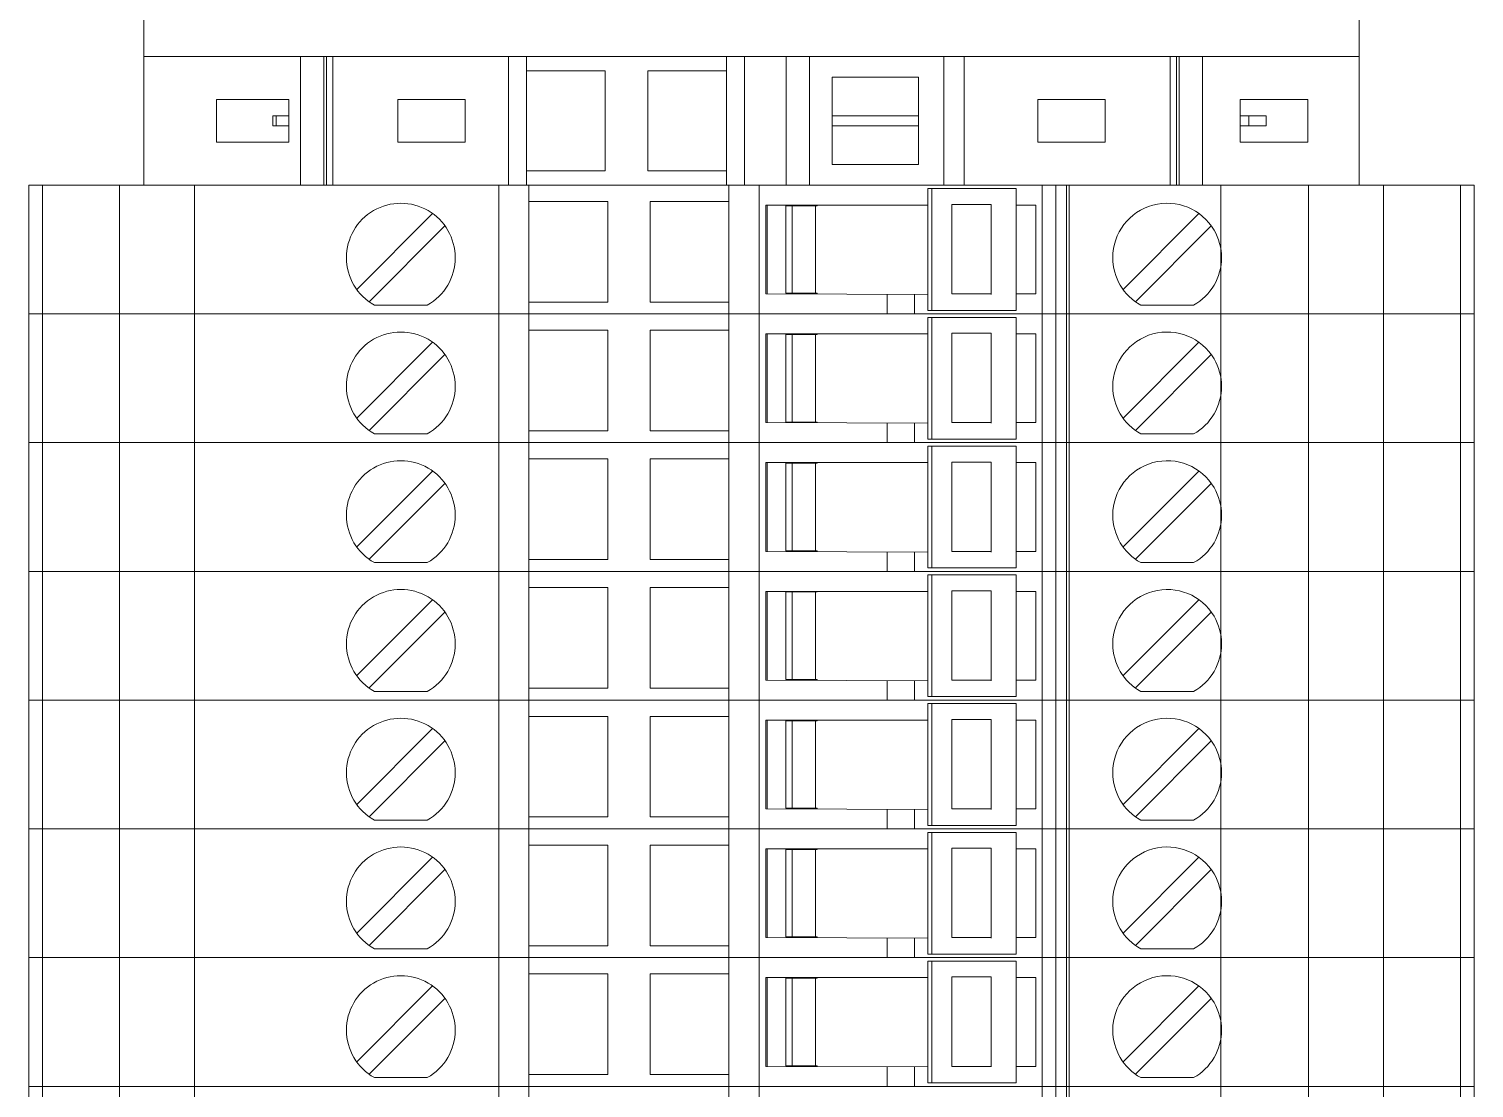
# Model space of a CAD drawing. Header units: millimetres. Extents: x 1880 to 4113, y 771 to 2990.
# Drawn here: x 2688.1 to 2745.9, y 2190.7 to 2233.1 of the extents above; entities that cross this region are included whole.
import ezdxf

# ---------------------------------------------------------------- set-up
doc = ezdxf.new("R2010")
doc.units = ezdxf.units.MM
doc.layers.add('000-PI-Oprema', color=30, linetype='Continuous', lineweight=5)

msp = doc.modelspace()

# ---------------------------------------------------------------- linework, layer by layer
at = {"color": 0, "linetype": 'ByBlock', "lineweight": 0, "ltscale": 0.25}
msp.add_lwpolyline([(2692.722, 2234.164), (2692.722, 2226.814), (2741.322, 2226.814), (2741.322, 2234.164), (2692.722, 2234.164)], dxfattribs=at)
at = {"layer": '000-PI-Oprema', "color": 0, "linetype": 'ByBlock', "lineweight": 0}
for p, q in [((2692.722, 2234.164), (2692.722, 2226.814)), ((2741.322, 2226.814), (2741.322, 2234.164)), ((2698.987, 2231.964), (2692.722, 2231.964)), ((2698.987, 2226.814), (2698.987, 2231.964)), ((2699.924, 2231.964), (2698.987, 2231.964)), ((2699.924, 2226.814), (2699.924, 2231.964)), ((2700.024, 2231.964), (2699.924, 2231.964)), ((2700.024, 2231.964), (2700.024, 2226.814)), ((2700.282, 2231.964), (2700.024, 2231.964)), ((2700.282, 2231.964), (2700.282, 2226.814)), ((2707.303, 2231.964), (2700.282, 2231.964)), ((2707.303, 2231.964), (2708.022, 2231.964)), ((2707.303, 2226.814), (2707.303, 2231.964)), ((2708.022, 2231.389), (2708.022, 2231.964)), ((2708.022, 2231.964), (2716.022, 2231.964)), ((2716.022, 2231.964), (2716.022, 2231.389)), ((2716.022, 2231.964), (2716.74, 2231.964)), ((2716.74, 2231.964), (2718.412, 2231.964)), ((2716.74, 2226.814), (2716.74, 2231.964)), ((2719.337, 2231.964), (2718.412, 2231.964)), ((2718.412, 2231.964), (2718.412, 2226.814)), ((2724.711, 2231.964), (2719.337, 2231.964)), ((2719.337, 2231.964), (2719.337, 2226.814)), ((2724.711, 2231.964), (2724.711, 2226.814)), ((2725.532, 2231.964), (2724.711, 2231.964)), ((2725.532, 2226.814), (2725.532, 2231.964)), ((2725.532, 2231.964), (2733.762, 2231.964)), ((2733.762, 2231.964), (2733.762, 2226.814)), ((2733.762, 2231.964), (2734.02, 2231.964)), ((2734.02, 2226.814), (2734.02, 2231.964)), ((2734.02, 2231.964), (2734.12, 2231.964)), ((2735.057, 2231.964), (2734.12, 2231.964)), ((2734.12, 2226.814), (2734.12, 2231.964)), ((2735.057, 2231.964), (2741.322, 2231.964)), ((2735.057, 2226.814), (2735.057, 2231.964)), ((2708.022, 2227.389), (2708.022, 2231.389)), ((2708.022, 2231.389), (2711.172, 2231.389)), ((2711.172, 2231.389), (2711.172, 2227.389)), ((2712.872, 2231.389), (2716.022, 2231.389)), ((2712.872, 2227.389), (2712.872, 2231.389)), ((2716.022, 2231.389), (2716.022, 2227.389)), ((2720.247, 2231.139), (2723.697, 2231.139)), ((2720.247, 2229.589), (2720.247, 2231.139)), ((2723.697, 2231.139), (2723.697, 2229.589)), ((2695.622, 2228.539), (2695.622, 2230.239)), ((2695.622, 2230.239), (2698.522, 2230.239)), ((2698.522, 2230.239), (2698.522, 2229.589)), ((2702.872, 2230.239), (2705.572, 2230.239)), ((2702.872, 2228.539), (2702.872, 2230.239)), ((2705.572, 2230.239), (2705.572, 2228.539)), ((2728.472, 2230.239), (2731.172, 2230.239)), ((2728.472, 2228.539), (2728.472, 2230.239)), ((2731.172, 2230.239), (2731.172, 2228.539)), ((2736.572, 2229.589), (2736.572, 2230.239)), ((2736.572, 2230.239), (2739.272, 2230.239)), ((2739.272, 2230.239), (2739.272, 2228.539)), ((2698.007, 2229.589), (2697.877, 2229.589)), ((2697.877, 2229.189), (2697.877, 2229.589)), ((2698.007, 2229.589), (2698.007, 2229.189)), ((2698.007, 2229.589), (2698.522, 2229.589)), ((2698.522, 2229.589), (2698.522, 2229.189)), ((2720.247, 2229.589), (2723.697, 2229.589)), ((2720.247, 2229.189), (2720.247, 2229.589)), ((2723.697, 2229.589), (2723.697, 2229.189)), ((2736.572, 2229.189), (2736.572, 2229.589)), ((2736.572, 2229.589), (2736.907, 2229.589)), ((2736.907, 2229.589), (2736.907, 2229.189)), ((2737.607, 2229.589), (2736.907, 2229.589)), ((2737.607, 2229.589), (2737.607, 2229.189)), ((2698.007, 2229.189), (2697.877, 2229.189)), ((2698.007, 2229.189), (2698.522, 2229.189)), ((2698.522, 2229.189), (2698.522, 2228.539)), ((2720.247, 2229.189), (2723.697, 2229.189)), ((2720.247, 2227.639), (2720.247, 2229.189)), ((2723.697, 2229.189), (2723.697, 2227.639)), ((2736.572, 2229.189), (2736.907, 2229.189)), ((2736.572, 2228.539), (2736.572, 2229.189)), ((2737.607, 2229.189), (2736.907, 2229.189)), ((2698.522, 2228.539), (2695.622, 2228.539)), ((2705.572, 2228.539), (2702.872, 2228.539)), ((2731.172, 2228.539), (2728.472, 2228.539)), ((2739.272, 2228.539), (2736.572, 2228.539)), ((2723.697, 2227.639), (2720.247, 2227.639)), ((2711.172, 2227.389), (2708.022, 2227.389)), ((2708.022, 2226.814), (2708.022, 2227.389)), ((2716.022, 2227.389), (2712.872, 2227.389)), ((2716.022, 2227.389), (2716.022, 2226.814)), ((2688.122, 2226.814), (2688.805, 2226.814)), ((2688.122, 2226.814), (2706.922, 2226.814)), ((2688.122, 2226.814), (2688.122, 2221.664)), ((2688.669, 2221.664), (2688.669, 2226.814)), ((2691.746, 2226.814), (2691.746, 2221.664)), ((2694.746, 2226.814), (2694.746, 2221.664)), ((2699.924, 2226.814), (2698.987, 2226.814)), ((2700.024, 2226.814), (2699.924, 2226.814)), ((2700.282, 2226.814), (2700.024, 2226.814)), ((2706.922, 2226.814), (2708.122, 2226.814)), ((2706.922, 2226.814), (2706.922, 2221.664)), ((2707.303, 2226.814), (2708.022, 2226.814)), ((2708.122, 2226.814), (2708.122, 2226.814)), ((2716.122, 2226.814), (2708.122, 2226.814)), ((2708.122, 2226.814), (2708.122, 2221.664)), ((2716.122, 2226.814), (2716.122, 2226.814)), ((2716.122, 2226.814), (2717.322, 2226.814)), ((2716.122, 2221.664), (2716.122, 2226.814)), ((2717.322, 2226.814), (2735.522, 2226.814)), ((2717.322, 2221.664), (2717.322, 2226.814)), ((2721.922, 2226.814), (2721.922, 2226.814)), ((2724.08, 2226.674), (2724.238, 2226.674)), ((2724.08, 2226.674), (2724.08, 2225.989)), ((2724.238, 2221.804), (2724.238, 2226.674)), ((2724.238, 2226.674), (2727.609, 2226.674)), ((2726.972, 2226.814), (2726.972, 2226.814)), ((2727.609, 2226.674), (2727.609, 2226.674)), ((2727.609, 2226.674), (2727.609, 2221.804)), ((2728.652, 2226.814), (2728.652, 2221.664)), ((2729.195, 2221.664), (2729.195, 2226.814)), ((2729.622, 2226.814), (2729.622, 2226.814)), ((2729.622, 2221.664), (2729.622, 2226.814)), ((2729.722, 2226.814), (2729.722, 2221.664)), ((2745.922, 2226.814), (2735.522, 2226.814)), ((2735.798, 2226.814), (2735.798, 2221.664)), ((2739.298, 2226.814), (2739.298, 2221.664)), ((2742.298, 2226.814), (2742.298, 2221.664)), ((2745.374, 2221.664), (2745.374, 2226.814)), ((2745.922, 2226.814), (2745.922, 2221.664)), ((2708.122, 2226.164), (2708.122, 2226.164)), ((2708.122, 2226.164), (2711.272, 2226.164)), ((2711.272, 2226.164), (2711.272, 2226.164)), ((2711.272, 2226.164), (2711.272, 2222.139)), ((2712.972, 2226.164), (2716.122, 2226.164)), ((2712.972, 2226.164), (2712.972, 2226.164)), ((2712.972, 2222.139), (2712.972, 2226.164)), ((2716.122, 2226.164), (2716.122, 2226.164)), ((2717.597, 2226.014), (2717.597, 2222.464)), ((2717.597, 2226.014), (2724.08, 2226.014)), ((2717.597, 2226.014), (2717.597, 2226.014)), ((2717.647, 2222.464), (2717.647, 2226.014)), ((2718.397, 2225.989), (2718.397, 2225.989)), ((2718.397, 2225.989), (2718.647, 2225.989)), ((2718.397, 2225.989), (2718.397, 2222.489)), ((2718.647, 2226.014), (2718.647, 2222.464)), ((2718.647, 2225.989), (2719.647, 2225.989)), ((2719.584, 2225.989), (2719.584, 2222.489)), ((2719.647, 2225.989), (2719.647, 2226.014)), ((2724.08, 2222.489), (2724.08, 2225.989)), ((2725.193, 2226.039), (2725.036, 2226.039)), ((2725.036, 2225.989), (2725.036, 2226.039)), ((2725.036, 2222.464), (2725.036, 2225.989)), ((2726.602, 2226.039), (2725.193, 2226.039)), ((2726.602, 2226.039), (2726.602, 2222.439)), ((2727.609, 2226.014), (2728.397, 2226.014)), ((2728.397, 2226.014), (2728.397, 2222.464)), ((2728.397, 2226.014), (2728.397, 2226.014)), ((2704.267, 2225.679), (2701.232, 2222.644)), ((2734.917, 2225.679), (2731.882, 2222.644)), ((2734.917, 2225.679), (2734.917, 2225.679)), ((2701.726, 2222.149), (2704.762, 2225.184)), ((2706.922, 2225.214), (2706.922, 2225.214)), ((2706.922, 2222.614), (2706.922, 2225.214)), ((2729.722, 2225.214), (2729.722, 2222.614)), ((2729.722, 2225.214), (2729.722, 2225.214)), ((2732.376, 2222.149), (2735.412, 2225.184)), ((2735.412, 2225.184), (2735.412, 2225.184)), ((2706.922, 2222.614), (2706.922, 2222.614)), ((2717.597, 2222.464), (2717.597, 2222.464)), ((2717.597, 2222.464), (2724.08, 2222.439)), ((2718.397, 2222.489), (2718.647, 2222.489)), ((2718.397, 2222.489), (2718.397, 2222.489)), ((2718.647, 2222.489), (2719.647, 2222.489)), ((2719.647, 2222.464), (2719.647, 2222.489)), ((2722.447, 2221.664), (2722.45, 2222.445)), ((2723.547, 2222.441), (2723.547, 2221.664)), ((2724.08, 2221.804), (2724.08, 2222.489)), ((2725.036, 2222.464), (2726.602, 2222.464)), ((2727.609, 2222.464), (2728.397, 2222.464)), ((2728.397, 2222.464), (2728.397, 2222.464)), ((2729.722, 2222.614), (2729.722, 2222.614)), ((2731.882, 2222.644), (2731.882, 2222.644)), ((2701.938, 2222.014), (2701.938, 2222.014)), ((2704.056, 2222.014), (2701.938, 2222.014)), ((2704.056, 2222.014), (2704.056, 2222.014)), ((2708.122, 2222.139), (2708.122, 2222.139)), ((2711.272, 2222.139), (2708.122, 2222.139)), ((2711.272, 2222.139), (2711.272, 2222.139)), ((2712.972, 2222.139), (2712.972, 2222.139)), ((2716.122, 2222.139), (2712.972, 2222.139)), ((2716.122, 2222.139), (2716.122, 2222.139)), ((2732.376, 2222.149), (2732.376, 2222.149)), ((2732.588, 2222.014), (2732.588, 2222.014)), ((2732.588, 2222.014), (2734.706, 2222.014)), ((2734.706, 2222.014), (2734.706, 2222.014)), ((2688.122, 2221.664), (2706.922, 2221.664)), ((2688.122, 2221.664), (2688.805, 2221.664)), ((2688.122, 2221.664), (2706.922, 2221.664)), ((2688.122, 2221.664), (2688.122, 2216.514)), ((2688.669, 2216.514), (2688.669, 2221.664)), ((2691.746, 2221.664), (2691.746, 2216.514)), ((2694.746, 2221.664), (2694.746, 2216.514)), ((2706.922, 2221.664), (2708.122, 2221.664)), ((2706.922, 2221.664), (2708.122, 2221.664)), ((2706.922, 2221.664), (2706.922, 2216.514)), ((2716.122, 2221.664), (2708.122, 2221.664)), ((2708.122, 2221.664), (2708.122, 2221.664)), ((2708.122, 2221.664), (2708.122, 2221.664)), ((2716.122, 2221.664), (2708.122, 2221.664)), ((2708.122, 2221.664), (2708.122, 2216.514)), ((2716.122, 2221.664), (2717.322, 2221.664)), ((2716.122, 2221.664), (2716.122, 2221.664)), ((2716.122, 2221.664), (2716.122, 2221.664)), ((2716.122, 2221.664), (2717.322, 2221.664)), ((2716.122, 2216.514), (2716.122, 2221.664)), ((2717.322, 2221.664), (2722.447, 2221.664)), ((2717.322, 2221.664), (2735.522, 2221.664)), ((2717.322, 2216.514), (2717.322, 2221.664)), ((2721.922, 2221.664), (2721.922, 2221.664)), ((2721.922, 2221.664), (2721.922, 2221.664)), ((2723.543, 2221.664), (2722.447, 2221.664)), ((2722.447, 2221.664), (2722.447, 2221.664)), ((2723.547, 2221.664), (2723.543, 2221.664)), ((2723.547, 2221.664), (2745.922, 2221.664)), ((2723.547, 2221.664), (2723.547, 2221.664)), ((2724.08, 2221.804), (2724.238, 2221.804)), ((2724.08, 2221.524), (2724.238, 2221.524)), ((2724.08, 2221.524), (2724.08, 2220.839)), ((2724.238, 2221.804), (2727.609, 2221.804)), ((2724.238, 2216.654), (2724.238, 2221.524)), ((2724.238, 2221.524), (2727.609, 2221.524)), ((2726.972, 2221.664), (2726.972, 2221.664)), ((2726.972, 2221.664), (2726.972, 2221.664)), ((2727.609, 2221.804), (2727.609, 2221.804)), ((2727.609, 2221.524), (2727.609, 2221.524)), ((2727.609, 2221.524), (2727.609, 2216.654)), ((2728.652, 2221.664), (2728.652, 2216.514)), ((2729.195, 2216.514), (2729.195, 2221.664)), ((2729.622, 2221.664), (2729.622, 2221.664)), ((2729.622, 2221.664), (2729.622, 2221.664)), ((2729.622, 2216.514), (2729.622, 2221.664)), ((2729.722, 2221.664), (2729.722, 2216.514)), ((2745.922, 2221.664), (2735.522, 2221.664)), ((2735.798, 2221.664), (2735.798, 2216.514)), ((2739.298, 2221.664), (2739.298, 2216.514)), ((2742.298, 2221.664), (2742.298, 2216.514)), ((2745.374, 2216.514), (2745.374, 2221.664)), ((2745.922, 2221.664), (2745.922, 2216.514)), ((2708.122, 2221.014), (2708.122, 2221.014)), ((2708.122, 2221.014), (2711.272, 2221.014)), ((2711.272, 2221.014), (2711.272, 2221.014)), ((2711.272, 2221.014), (2711.272, 2216.989)), ((2712.972, 2221.014), (2716.122, 2221.014)), ((2712.972, 2221.014), (2712.972, 2221.014)), ((2712.972, 2216.989), (2712.972, 2221.014)), ((2716.122, 2221.014), (2716.122, 2221.014)), ((2717.597, 2220.864), (2717.597, 2217.314)), ((2717.597, 2220.864), (2724.08, 2220.864)), ((2717.597, 2220.864), (2717.597, 2220.864)), ((2717.647, 2217.314), (2717.647, 2220.864)), ((2718.397, 2220.839), (2718.397, 2220.839)), ((2718.397, 2220.839), (2718.647, 2220.839)), ((2718.397, 2220.839), (2718.397, 2217.339)), ((2718.647, 2220.864), (2718.647, 2217.314)), ((2718.647, 2220.839), (2719.647, 2220.839)), ((2719.584, 2220.839), (2719.584, 2217.339)), ((2719.647, 2220.839), (2719.647, 2220.864)), ((2724.08, 2217.339), (2724.08, 2220.839)), ((2725.193, 2220.889), (2725.036, 2220.889)), ((2725.036, 2220.839), (2725.036, 2220.889)), ((2725.036, 2217.314), (2725.036, 2220.839)), ((2726.602, 2220.889), (2725.193, 2220.889)), ((2726.602, 2220.889), (2726.602, 2217.289)), ((2727.609, 2220.864), (2728.397, 2220.864)), ((2728.397, 2220.864), (2728.397, 2217.314)), ((2728.397, 2220.864), (2728.397, 2220.864)), ((2704.267, 2220.529), (2701.232, 2217.494)), ((2734.917, 2220.529), (2731.882, 2217.494)), ((2734.917, 2220.529), (2734.917, 2220.529)), ((2701.726, 2216.999), (2704.762, 2220.034)), ((2706.922, 2220.064), (2706.922, 2220.064)), ((2706.922, 2217.464), (2706.922, 2220.064)), ((2729.722, 2220.064), (2729.722, 2217.464)), ((2729.722, 2220.064), (2729.722, 2220.064)), ((2732.376, 2216.999), (2735.412, 2220.034)), ((2735.412, 2220.034), (2735.412, 2220.034)), ((2706.922, 2217.464), (2706.922, 2217.464)), ((2717.597, 2217.314), (2717.597, 2217.314)), ((2717.597, 2217.314), (2724.08, 2217.289)), ((2718.397, 2217.339), (2718.647, 2217.339)), ((2718.397, 2217.339), (2718.397, 2217.339)), ((2718.647, 2217.339), (2719.647, 2217.339)), ((2719.647, 2217.314), (2719.647, 2217.339)), ((2722.447, 2216.514), (2722.45, 2217.295)), ((2723.547, 2217.291), (2723.547, 2216.514)), ((2724.08, 2216.654), (2724.08, 2217.339)), ((2725.036, 2217.314), (2726.602, 2217.314)), ((2727.609, 2217.314), (2728.397, 2217.314)), ((2728.397, 2217.314), (2728.397, 2217.314)), ((2729.722, 2217.464), (2729.722, 2217.464)), ((2731.882, 2217.494), (2731.882, 2217.494)), ((2701.938, 2216.864), (2701.938, 2216.864)), ((2704.056, 2216.864), (2701.938, 2216.864)), ((2704.056, 2216.864), (2704.056, 2216.864)), ((2708.122, 2216.989), (2708.122, 2216.989)), ((2711.272, 2216.989), (2708.122, 2216.989)), ((2711.272, 2216.989), (2711.272, 2216.989)), ((2712.972, 2216.989), (2712.972, 2216.989)), ((2716.122, 2216.989), (2712.972, 2216.989)), ((2716.122, 2216.989), (2716.122, 2216.989)), ((2724.08, 2216.654), (2724.238, 2216.654)), ((2724.238, 2216.654), (2727.609, 2216.654)), ((2727.609, 2216.654), (2727.609, 2216.654)), ((2732.376, 2216.999), (2732.376, 2216.999)), ((2732.588, 2216.864), (2732.588, 2216.864)), ((2732.588, 2216.864), (2734.706, 2216.864)), ((2734.706, 2216.864), (2734.706, 2216.864)), ((2688.122, 2216.514), (2706.922, 2216.514)), ((2688.122, 2216.514), (2688.805, 2216.514)), ((2688.122, 2216.514), (2706.922, 2216.514)), ((2688.122, 2216.514), (2688.122, 2211.364)), ((2688.669, 2211.364), (2688.669, 2216.514)), ((2691.746, 2216.514), (2691.746, 2211.364)), ((2694.746, 2216.514), (2694.746, 2211.364)), ((2706.922, 2216.514), (2708.122, 2216.514)), ((2706.922, 2216.514), (2708.122, 2216.514)), ((2706.922, 2216.514), (2706.922, 2211.364)), ((2716.122, 2216.514), (2708.122, 2216.514)), ((2708.122, 2216.514), (2708.122, 2216.514)), ((2708.122, 2216.514), (2708.122, 2216.514)), ((2716.122, 2216.514), (2708.122, 2216.514)), ((2708.122, 2216.514), (2708.122, 2211.364)), ((2716.122, 2216.514), (2717.322, 2216.514)), ((2716.122, 2216.514), (2716.122, 2216.514)), ((2716.122, 2216.514), (2716.122, 2216.514)), ((2716.122, 2216.514), (2717.322, 2216.514)), ((2716.122, 2211.364), (2716.122, 2216.514)), ((2717.322, 2216.514), (2722.447, 2216.514)), ((2717.322, 2216.514), (2735.522, 2216.514)), ((2717.322, 2211.364), (2717.322, 2216.514)), ((2721.922, 2216.514), (2721.922, 2216.514)), ((2721.922, 2216.514), (2721.922, 2216.514)), ((2723.543, 2216.514), (2722.447, 2216.514)), ((2722.447, 2216.514), (2722.447, 2216.514)), ((2723.547, 2216.514), (2723.543, 2216.514)), ((2723.547, 2216.514), (2745.922, 2216.514)), ((2723.547, 2216.514), (2723.547, 2216.514)), ((2724.08, 2216.374), (2724.238, 2216.374)), ((2724.08, 2216.374), (2724.08, 2215.689)), ((2724.238, 2211.504), (2724.238, 2216.374)), ((2724.238, 2216.374), (2727.609, 2216.374)), ((2726.972, 2216.514), (2726.972, 2216.514)), ((2726.972, 2216.514), (2726.972, 2216.514)), ((2727.609, 2216.374), (2727.609, 2216.374)), ((2727.609, 2216.374), (2727.609, 2211.504)), ((2728.652, 2216.514), (2728.652, 2211.364)), ((2729.195, 2211.364), (2729.195, 2216.514)), ((2729.622, 2216.514), (2729.622, 2216.514)), ((2729.622, 2216.514), (2729.622, 2216.514)), ((2729.622, 2211.364), (2729.622, 2216.514)), ((2729.722, 2216.514), (2729.722, 2211.364)), ((2745.922, 2216.514), (2735.522, 2216.514)), ((2735.798, 2216.514), (2735.798, 2211.364)), ((2739.298, 2216.514), (2739.298, 2211.364)), ((2742.298, 2216.514), (2742.298, 2211.364)), ((2745.374, 2211.364), (2745.374, 2216.514)), ((2745.922, 2216.514), (2745.922, 2211.364)), ((2708.122, 2215.864), (2708.122, 2215.864)), ((2708.122, 2215.864), (2711.272, 2215.864)), ((2711.272, 2215.864), (2711.272, 2215.864)), ((2711.272, 2215.864), (2711.272, 2211.839)), ((2712.972, 2215.864), (2716.122, 2215.864)), ((2712.972, 2215.864), (2712.972, 2215.864)), ((2712.972, 2211.839), (2712.972, 2215.864)), ((2716.122, 2215.864), (2716.122, 2215.864)), ((2717.597, 2215.714), (2717.597, 2212.164)), ((2717.597, 2215.714), (2724.08, 2215.714)), ((2717.597, 2215.714), (2717.597, 2215.714)), ((2717.647, 2212.164), (2717.647, 2215.714)), ((2718.397, 2215.689), (2718.397, 2215.689)), ((2718.397, 2215.689), (2718.647, 2215.689)), ((2718.397, 2215.689), (2718.397, 2212.189)), ((2718.647, 2215.714), (2718.647, 2212.164)), ((2718.647, 2215.689), (2719.647, 2215.689)), ((2719.584, 2215.689), (2719.584, 2212.189)), ((2719.647, 2215.689), (2719.647, 2215.714)), ((2724.08, 2212.189), (2724.08, 2215.689)), ((2725.193, 2215.739), (2725.036, 2215.739)), ((2725.036, 2215.689), (2725.036, 2215.739)), ((2725.036, 2212.164), (2725.036, 2215.689)), ((2726.602, 2215.739), (2725.193, 2215.739)), ((2726.602, 2215.739), (2726.602, 2212.139)), ((2727.609, 2215.714), (2728.397, 2215.714)), ((2728.397, 2215.714), (2728.397, 2212.164)), ((2728.397, 2215.714), (2728.397, 2215.714)), ((2704.267, 2215.379), (2701.232, 2212.344)), ((2706.922, 2214.914), (2706.922, 2214.914)), ((2706.922, 2212.314), (2706.922, 2214.914)), ((2729.722, 2214.914), (2729.722, 2212.314)), ((2729.722, 2214.914), (2729.722, 2214.914)), ((2734.917, 2215.379), (2731.882, 2212.344)), ((2734.917, 2215.379), (2734.917, 2215.379)), ((2701.726, 2211.849), (2704.762, 2214.884)), ((2732.376, 2211.849), (2735.412, 2214.884)), ((2735.412, 2214.884), (2735.412, 2214.884)), ((2706.922, 2212.314), (2706.922, 2212.314)), ((2717.597, 2212.164), (2717.597, 2212.164)), ((2717.597, 2212.164), (2724.08, 2212.139)), ((2718.397, 2212.189), (2718.647, 2212.189)), ((2718.397, 2212.189), (2718.397, 2212.189)), ((2718.647, 2212.189), (2719.647, 2212.189)), ((2719.647, 2212.164), (2719.647, 2212.189)), ((2722.447, 2211.364), (2722.45, 2212.145)), ((2723.547, 2212.141), (2723.547, 2211.364)), ((2724.08, 2211.504), (2724.08, 2212.189)), ((2725.036, 2212.164), (2726.602, 2212.164)), ((2727.609, 2212.164), (2728.397, 2212.164)), ((2728.397, 2212.164), (2728.397, 2212.164)), ((2729.722, 2212.314), (2729.722, 2212.314)), ((2731.882, 2212.344), (2731.882, 2212.344)), ((2701.938, 2211.714), (2701.938, 2211.714)), ((2704.056, 2211.714), (2701.938, 2211.714)), ((2704.056, 2211.714), (2704.056, 2211.714)), ((2708.122, 2211.839), (2708.122, 2211.839)), ((2711.272, 2211.839), (2708.122, 2211.839)), ((2711.272, 2211.839), (2711.272, 2211.839)), ((2712.972, 2211.839), (2712.972, 2211.839)), ((2716.122, 2211.839), (2712.972, 2211.839)), ((2716.122, 2211.839), (2716.122, 2211.839)), ((2724.08, 2211.504), (2724.238, 2211.504)), ((2724.238, 2211.504), (2727.609, 2211.504)), ((2727.609, 2211.504), (2727.609, 2211.504)), ((2732.376, 2211.849), (2732.376, 2211.849)), ((2732.588, 2211.714), (2732.588, 2211.714)), ((2732.588, 2211.714), (2734.706, 2211.714)), ((2734.706, 2211.714), (2734.706, 2211.714)), ((2688.122, 2211.364), (2706.922, 2211.364)), ((2688.122, 2211.364), (2688.805, 2211.364)), ((2688.122, 2211.364), (2706.922, 2211.364)), ((2688.122, 2211.364), (2688.122, 2206.214)), ((2688.669, 2206.214), (2688.669, 2211.364)), ((2691.746, 2211.364), (2691.746, 2206.214)), ((2694.746, 2211.364), (2694.746, 2206.214)), ((2706.922, 2211.364), (2708.122, 2211.364)), ((2706.922, 2211.364), (2708.122, 2211.364)), ((2706.922, 2211.364), (2706.922, 2206.214)), ((2716.122, 2211.364), (2708.122, 2211.364)), ((2708.122, 2211.364), (2708.122, 2211.364)), ((2708.122, 2211.364), (2708.122, 2211.364)), ((2716.122, 2211.364), (2708.122, 2211.364)), ((2708.122, 2211.364), (2708.122, 2206.214)), ((2716.122, 2211.364), (2717.322, 2211.364)), ((2716.122, 2211.364), (2716.122, 2211.364)), ((2716.122, 2211.364), (2716.122, 2211.364)), ((2716.122, 2211.364), (2717.322, 2211.364)), ((2716.122, 2206.214), (2716.122, 2211.364)), ((2717.322, 2211.364), (2722.447, 2211.364)), ((2717.322, 2211.364), (2735.522, 2211.364)), ((2717.322, 2206.214), (2717.322, 2211.364)), ((2721.922, 2211.364), (2721.922, 2211.364)), ((2721.922, 2211.364), (2721.922, 2211.364)), ((2723.543, 2211.364), (2722.447, 2211.364)), ((2722.447, 2211.364), (2722.447, 2211.364)), ((2723.547, 2211.364), (2723.543, 2211.364)), ((2723.547, 2211.364), (2745.922, 2211.364)), ((2723.547, 2211.364), (2723.547, 2211.364)), ((2724.08, 2211.224), (2724.238, 2211.224)), ((2724.08, 2211.224), (2724.08, 2210.539)), ((2724.238, 2206.354), (2724.238, 2211.224)), ((2724.238, 2211.224), (2727.609, 2211.224)), ((2726.972, 2211.364), (2726.972, 2211.364)), ((2726.972, 2211.364), (2726.972, 2211.364)), ((2727.609, 2211.224), (2727.609, 2211.224)), ((2727.609, 2211.224), (2727.609, 2206.354)), ((2728.652, 2211.364), (2728.652, 2206.214)), ((2729.195, 2206.214), (2729.195, 2211.364)), ((2729.622, 2211.364), (2729.622, 2211.364)), ((2729.622, 2211.364), (2729.622, 2211.364)), ((2729.622, 2206.214), (2729.622, 2211.364)), ((2729.722, 2211.364), (2729.722, 2206.214)), ((2745.922, 2211.364), (2735.522, 2211.364)), ((2735.798, 2211.364), (2735.798, 2206.214)), ((2739.298, 2211.364), (2739.298, 2206.214)), ((2742.298, 2211.364), (2742.298, 2206.214)), ((2745.374, 2206.214), (2745.374, 2211.364)), ((2745.922, 2211.364), (2745.922, 2206.214)), ((2708.122, 2210.714), (2708.122, 2210.714)), ((2708.122, 2210.714), (2711.272, 2210.714)), ((2711.272, 2210.714), (2711.272, 2210.714)), ((2711.272, 2210.714), (2711.272, 2206.689)), ((2712.972, 2210.714), (2716.122, 2210.714)), ((2712.972, 2210.714), (2712.972, 2210.714)), ((2712.972, 2206.689), (2712.972, 2210.714)), ((2716.122, 2210.714), (2716.122, 2210.714)), ((2717.597, 2210.564), (2717.597, 2207.014)), ((2717.597, 2210.564), (2724.08, 2210.564)), ((2717.597, 2210.564), (2717.597, 2210.564)), ((2717.647, 2207.014), (2717.647, 2210.564)), ((2718.397, 2210.539), (2718.397, 2210.539)), ((2718.397, 2210.539), (2718.647, 2210.539)), ((2718.397, 2210.539), (2718.397, 2207.039)), ((2718.647, 2210.564), (2718.647, 2207.014)), ((2718.647, 2210.539), (2719.647, 2210.539)), ((2719.584, 2210.539), (2719.584, 2207.039)), ((2719.647, 2210.539), (2719.647, 2210.564)), ((2724.08, 2207.039), (2724.08, 2210.539)), ((2725.193, 2210.589), (2725.036, 2210.589)), ((2725.036, 2210.539), (2725.036, 2210.589)), ((2725.036, 2207.014), (2725.036, 2210.539)), ((2726.602, 2210.589), (2725.193, 2210.589)), ((2726.602, 2210.589), (2726.602, 2206.989)), ((2727.609, 2210.564), (2728.397, 2210.564)), ((2728.397, 2210.564), (2728.397, 2207.014)), ((2728.397, 2210.564), (2728.397, 2210.564)), ((2704.267, 2210.229), (2701.232, 2207.194)), ((2701.726, 2206.699), (2704.762, 2209.734)), ((2706.922, 2209.764), (2706.922, 2209.764)), ((2706.922, 2207.164), (2706.922, 2209.764)), ((2729.722, 2209.764), (2729.722, 2207.164)), ((2729.722, 2209.764), (2729.722, 2209.764)), ((2734.917, 2210.229), (2731.882, 2207.194)), ((2732.376, 2206.699), (2735.412, 2209.734)), ((2734.917, 2210.229), (2734.917, 2210.229)), ((2735.412, 2209.734), (2735.412, 2209.734)), ((2706.922, 2207.164), (2706.922, 2207.164)), ((2717.597, 2207.014), (2717.597, 2207.014)), ((2717.597, 2207.014), (2724.08, 2206.989)), ((2718.397, 2207.039), (2718.647, 2207.039)), ((2718.397, 2207.039), (2718.397, 2207.039)), ((2718.647, 2207.039), (2719.647, 2207.039)), ((2719.647, 2207.014), (2719.647, 2207.039)), ((2722.447, 2206.214), (2722.45, 2206.995)), ((2723.547, 2206.991), (2723.547, 2206.214)), ((2724.08, 2206.354), (2724.08, 2207.039)), ((2725.036, 2207.014), (2726.602, 2207.014)), ((2727.609, 2207.014), (2728.397, 2207.014)), ((2728.397, 2207.014), (2728.397, 2207.014)), ((2729.722, 2207.164), (2729.722, 2207.164)), ((2731.882, 2207.194), (2731.882, 2207.194)), ((2701.938, 2206.564), (2701.938, 2206.564)), ((2704.056, 2206.564), (2701.938, 2206.564)), ((2704.056, 2206.564), (2704.056, 2206.564)), ((2708.122, 2206.689), (2708.122, 2206.689)), ((2711.272, 2206.689), (2708.122, 2206.689)), ((2711.272, 2206.689), (2711.272, 2206.689)), ((2712.972, 2206.689), (2712.972, 2206.689)), ((2716.122, 2206.689), (2712.972, 2206.689)), ((2716.122, 2206.689), (2716.122, 2206.689)), ((2724.08, 2206.354), (2724.238, 2206.354)), ((2724.238, 2206.354), (2727.609, 2206.354)), ((2727.609, 2206.354), (2727.609, 2206.354)), ((2732.376, 2206.699), (2732.376, 2206.699)), ((2732.588, 2206.564), (2732.588, 2206.564)), ((2732.588, 2206.564), (2734.706, 2206.564)), ((2734.706, 2206.564), (2734.706, 2206.564)), ((2688.122, 2206.214), (2706.922, 2206.214)), ((2688.122, 2206.214), (2688.805, 2206.214)), ((2688.122, 2206.214), (2706.922, 2206.214)), ((2688.122, 2206.214), (2688.122, 2201.064)), ((2688.669, 2201.064), (2688.669, 2206.214)), ((2691.746, 2206.214), (2691.746, 2201.064)), ((2694.746, 2206.214), (2694.746, 2201.064)), ((2706.922, 2206.214), (2708.122, 2206.214)), ((2706.922, 2206.214), (2708.122, 2206.214)), ((2706.922, 2206.214), (2706.922, 2201.064)), ((2716.122, 2206.214), (2708.122, 2206.214)), ((2708.122, 2206.214), (2708.122, 2206.214)), ((2708.122, 2206.214), (2708.122, 2206.214)), ((2716.122, 2206.214), (2708.122, 2206.214)), ((2708.122, 2206.214), (2708.122, 2201.064)), ((2716.122, 2206.214), (2717.322, 2206.214)), ((2716.122, 2206.214), (2716.122, 2206.214)), ((2716.122, 2206.214), (2716.122, 2206.214)), ((2716.122, 2206.214), (2717.322, 2206.214)), ((2716.122, 2201.064), (2716.122, 2206.214)), ((2717.322, 2206.214), (2722.447, 2206.214)), ((2717.322, 2206.214), (2735.522, 2206.214)), ((2717.322, 2201.064), (2717.322, 2206.214)), ((2721.922, 2206.214), (2721.922, 2206.214)), ((2721.922, 2206.214), (2721.922, 2206.214)), ((2723.543, 2206.214), (2722.447, 2206.214)), ((2722.447, 2206.214), (2722.447, 2206.214)), ((2723.547, 2206.214), (2723.543, 2206.214)), ((2723.547, 2206.214), (2745.922, 2206.214)), ((2723.547, 2206.214), (2723.547, 2206.214)), ((2724.08, 2206.074), (2724.238, 2206.074)), ((2724.08, 2206.074), (2724.08, 2205.389)), ((2724.238, 2201.204), (2724.238, 2206.074)), ((2724.238, 2206.074), (2727.609, 2206.074)), ((2726.972, 2206.214), (2726.972, 2206.214)), ((2726.972, 2206.214), (2726.972, 2206.214)), ((2727.609, 2206.074), (2727.609, 2206.074)), ((2727.609, 2206.074), (2727.609, 2201.204)), ((2728.652, 2206.214), (2728.652, 2201.064)), ((2729.195, 2201.064), (2729.195, 2206.214)), ((2729.622, 2206.214), (2729.622, 2206.214)), ((2729.622, 2206.214), (2729.622, 2206.214)), ((2729.622, 2201.064), (2729.622, 2206.214)), ((2729.722, 2206.214), (2729.722, 2201.064)), ((2745.922, 2206.214), (2735.522, 2206.214)), ((2735.798, 2206.214), (2735.798, 2201.064)), ((2739.298, 2206.214), (2739.298, 2201.064)), ((2742.298, 2206.214), (2742.298, 2201.064)), ((2745.374, 2201.064), (2745.374, 2206.214)), ((2745.922, 2206.214), (2745.922, 2201.064)), ((2704.267, 2205.079), (2701.232, 2202.044)), ((2708.122, 2205.564), (2708.122, 2205.564)), ((2708.122, 2205.564), (2711.272, 2205.564)), ((2711.272, 2205.564), (2711.272, 2205.564)), ((2711.272, 2205.564), (2711.272, 2201.539)), ((2712.972, 2205.564), (2716.122, 2205.564)), ((2712.972, 2205.564), (2712.972, 2205.564)), ((2712.972, 2201.539), (2712.972, 2205.564)), ((2716.122, 2205.564), (2716.122, 2205.564)), ((2717.597, 2205.414), (2717.597, 2201.864)), ((2717.597, 2205.414), (2724.08, 2205.414)), ((2717.597, 2205.414), (2717.597, 2205.414)), ((2717.647, 2201.864), (2717.647, 2205.414)), ((2718.397, 2205.389), (2718.397, 2205.389)), ((2718.397, 2205.389), (2718.647, 2205.389)), ((2718.397, 2205.389), (2718.397, 2201.889)), ((2718.647, 2205.414), (2718.647, 2201.864)), ((2718.647, 2205.389), (2719.647, 2205.389)), ((2719.584, 2205.389), (2719.584, 2201.889)), ((2719.647, 2205.389), (2719.647, 2205.414)), ((2724.08, 2201.889), (2724.08, 2205.389)), ((2725.193, 2205.439), (2725.036, 2205.439)), ((2725.036, 2205.389), (2725.036, 2205.439)), ((2725.036, 2201.864), (2725.036, 2205.389)), ((2726.602, 2205.439), (2725.193, 2205.439)), ((2726.602, 2205.439), (2726.602, 2201.839)), ((2727.609, 2205.414), (2728.397, 2205.414)), ((2728.397, 2205.414), (2728.397, 2201.864)), ((2728.397, 2205.414), (2728.397, 2205.414)), ((2734.917, 2205.079), (2731.882, 2202.044)), ((2734.917, 2205.079), (2734.917, 2205.079)), ((2701.726, 2201.549), (2704.762, 2204.584)), ((2706.922, 2204.614), (2706.922, 2204.614)), ((2706.922, 2202.014), (2706.922, 2204.614)), ((2729.722, 2204.614), (2729.722, 2202.014)), ((2729.722, 2204.614), (2729.722, 2204.614)), ((2732.376, 2201.549), (2735.412, 2204.584)), ((2735.412, 2204.584), (2735.412, 2204.584)), ((2706.922, 2202.014), (2706.922, 2202.014)), ((2717.597, 2201.864), (2717.597, 2201.864)), ((2717.597, 2201.864), (2724.08, 2201.839)), ((2718.397, 2201.889), (2718.647, 2201.889)), ((2718.397, 2201.889), (2718.397, 2201.889)), ((2718.647, 2201.889), (2719.647, 2201.889)), ((2719.647, 2201.864), (2719.647, 2201.889)), ((2722.447, 2201.064), (2722.45, 2201.845)), ((2723.547, 2201.841), (2723.547, 2201.064)), ((2724.08, 2201.204), (2724.08, 2201.889)), ((2725.036, 2201.864), (2726.602, 2201.864)), ((2727.609, 2201.864), (2728.397, 2201.864)), ((2728.397, 2201.864), (2728.397, 2201.864)), ((2729.722, 2202.014), (2729.722, 2202.014)), ((2731.882, 2202.044), (2731.882, 2202.044)), ((2688.122, 2201.064), (2706.922, 2201.064)), ((2688.122, 2201.064), (2688.805, 2201.064)), ((2688.122, 2201.064), (2706.922, 2201.064)), ((2688.122, 2201.064), (2688.122, 2195.914)), ((2688.669, 2195.914), (2688.669, 2201.064)), ((2691.746, 2201.064), (2691.746, 2195.914)), ((2694.746, 2201.064), (2694.746, 2195.914)), ((2701.938, 2201.414), (2701.938, 2201.414)), ((2704.056, 2201.414), (2701.938, 2201.414)), ((2704.056, 2201.414), (2704.056, 2201.414)), ((2706.922, 2201.064), (2708.122, 2201.064)), ((2706.922, 2201.064), (2708.122, 2201.064)), ((2706.922, 2201.064), (2706.922, 2195.914)), ((2708.122, 2201.539), (2708.122, 2201.539)), ((2711.272, 2201.539), (2708.122, 2201.539)), ((2716.122, 2201.064), (2708.122, 2201.064)), ((2708.122, 2201.064), (2708.122, 2201.064)), ((2708.122, 2201.064), (2708.122, 2201.064)), ((2716.122, 2201.064), (2708.122, 2201.064)), ((2708.122, 2201.064), (2708.122, 2195.914)), ((2711.272, 2201.539), (2711.272, 2201.539)), ((2712.972, 2201.539), (2712.972, 2201.539)), ((2716.122, 2201.539), (2712.972, 2201.539)), ((2716.122, 2201.539), (2716.122, 2201.539)), ((2716.122, 2201.064), (2717.322, 2201.064)), ((2716.122, 2201.064), (2716.122, 2201.064)), ((2716.122, 2201.064), (2716.122, 2201.064)), ((2716.122, 2201.064), (2717.322, 2201.064)), ((2716.122, 2195.914), (2716.122, 2201.064)), ((2717.322, 2201.064), (2722.447, 2201.064)), ((2717.322, 2201.064), (2735.522, 2201.064)), ((2717.322, 2195.914), (2717.322, 2201.064)), ((2721.922, 2201.064), (2721.922, 2201.064)), ((2721.922, 2201.064), (2721.922, 2201.064)), ((2723.543, 2201.064), (2722.447, 2201.064)), ((2722.447, 2201.064), (2722.447, 2201.064)), ((2723.547, 2201.064), (2723.543, 2201.064)), ((2723.547, 2201.064), (2745.922, 2201.064)), ((2723.547, 2201.064), (2723.547, 2201.064)), ((2724.08, 2201.204), (2724.238, 2201.204)), ((2724.238, 2201.204), (2727.609, 2201.204)), ((2726.972, 2201.064), (2726.972, 2201.064)), ((2726.972, 2201.064), (2726.972, 2201.064)), ((2727.609, 2201.204), (2727.609, 2201.204)), ((2728.652, 2201.064), (2728.652, 2195.914)), ((2729.195, 2195.914), (2729.195, 2201.064)), ((2729.622, 2201.064), (2729.622, 2201.064)), ((2729.622, 2201.064), (2729.622, 2201.064)), ((2729.622, 2195.914), (2729.622, 2201.064)), ((2729.722, 2201.064), (2729.722, 2195.914)), ((2732.376, 2201.549), (2732.376, 2201.549)), ((2732.588, 2201.414), (2732.588, 2201.414)), ((2732.588, 2201.414), (2734.706, 2201.414)), ((2734.706, 2201.414), (2734.706, 2201.414)), ((2745.922, 2201.064), (2735.522, 2201.064)), ((2735.798, 2201.064), (2735.798, 2195.914)), ((2739.298, 2201.064), (2739.298, 2195.914)), ((2742.298, 2201.064), (2742.298, 2195.914)), ((2745.374, 2195.914), (2745.374, 2201.064)), ((2745.922, 2201.064), (2745.922, 2195.914)), ((2724.08, 2200.924), (2724.238, 2200.924)), ((2724.08, 2200.924), (2724.08, 2200.239)), ((2724.238, 2196.054), (2724.238, 2200.924)), ((2724.238, 2200.924), (2727.609, 2200.924)), ((2727.609, 2200.924), (2727.609, 2200.924)), ((2727.609, 2200.924), (2727.609, 2196.054)), ((2704.267, 2199.929), (2701.232, 2196.894)), ((2708.122, 2200.414), (2708.122, 2200.414)), ((2708.122, 2200.414), (2711.272, 2200.414)), ((2711.272, 2200.414), (2711.272, 2200.414)), ((2711.272, 2200.414), (2711.272, 2196.389)), ((2712.972, 2200.414), (2716.122, 2200.414)), ((2712.972, 2200.414), (2712.972, 2200.414)), ((2712.972, 2196.389), (2712.972, 2200.414)), ((2716.122, 2200.414), (2716.122, 2200.414)), ((2717.597, 2200.264), (2717.597, 2196.714)), ((2717.597, 2200.264), (2724.08, 2200.264)), ((2717.597, 2200.264), (2717.597, 2200.264)), ((2717.647, 2196.714), (2717.647, 2200.264)), ((2718.397, 2200.239), (2718.397, 2200.239)), ((2718.397, 2200.239), (2718.647, 2200.239)), ((2718.397, 2200.239), (2718.397, 2196.739)), ((2718.647, 2200.264), (2718.647, 2196.714)), ((2718.647, 2200.239), (2719.647, 2200.239)), ((2719.584, 2200.239), (2719.584, 2196.739)), ((2719.647, 2200.239), (2719.647, 2200.264)), ((2724.08, 2196.739), (2724.08, 2200.239)), ((2725.193, 2200.289), (2725.036, 2200.289)), ((2725.036, 2200.239), (2725.036, 2200.289)), ((2725.036, 2196.714), (2725.036, 2200.239)), ((2726.602, 2200.289), (2725.193, 2200.289)), ((2726.602, 2200.289), (2726.602, 2196.689)), ((2727.609, 2200.264), (2728.397, 2200.264)), ((2728.397, 2200.264), (2728.397, 2196.714)), ((2728.397, 2200.264), (2728.397, 2200.264)), ((2734.917, 2199.929), (2731.882, 2196.894)), ((2734.917, 2199.929), (2734.917, 2199.929)), ((2701.726, 2196.399), (2704.762, 2199.434)), ((2706.922, 2199.464), (2706.922, 2199.464)), ((2706.922, 2196.864), (2706.922, 2199.464)), ((2729.722, 2199.464), (2729.722, 2196.864)), ((2729.722, 2199.464), (2729.722, 2199.464)), ((2732.376, 2196.399), (2735.412, 2199.434)), ((2735.412, 2199.434), (2735.412, 2199.434)), ((2706.922, 2196.864), (2706.922, 2196.864)), ((2717.597, 2196.714), (2717.597, 2196.714)), ((2717.597, 2196.714), (2724.08, 2196.689)), ((2718.397, 2196.739), (2718.647, 2196.739)), ((2718.397, 2196.739), (2718.397, 2196.739)), ((2718.647, 2196.739), (2719.647, 2196.739)), ((2719.647, 2196.714), (2719.647, 2196.739)), ((2722.447, 2195.914), (2722.45, 2196.695)), ((2723.547, 2196.691), (2723.547, 2195.914)), ((2724.08, 2196.054), (2724.08, 2196.739)), ((2725.036, 2196.714), (2726.602, 2196.714)), ((2727.609, 2196.714), (2728.397, 2196.714)), ((2728.397, 2196.714), (2728.397, 2196.714)), ((2729.722, 2196.864), (2729.722, 2196.864)), ((2731.882, 2196.894), (2731.882, 2196.894)), ((2688.122, 2195.914), (2706.922, 2195.914)), ((2688.122, 2195.914), (2688.805, 2195.914)), ((2688.122, 2195.914), (2706.922, 2195.914)), ((2688.122, 2195.914), (2688.122, 2190.764)), ((2688.669, 2190.764), (2688.669, 2195.914)), ((2691.746, 2195.914), (2691.746, 2190.764)), ((2694.746, 2195.914), (2694.746, 2190.764)), ((2701.938, 2196.264), (2701.938, 2196.264)), ((2704.056, 2196.264), (2701.938, 2196.264)), ((2704.056, 2196.264), (2704.056, 2196.264)), ((2706.922, 2195.914), (2708.122, 2195.914)), ((2706.922, 2195.914), (2708.122, 2195.914)), ((2706.922, 2195.914), (2706.922, 2190.764)), ((2708.122, 2196.389), (2708.122, 2196.389)), ((2711.272, 2196.389), (2708.122, 2196.389)), ((2716.122, 2195.914), (2708.122, 2195.914)), ((2708.122, 2195.914), (2708.122, 2195.914)), ((2708.122, 2195.914), (2708.122, 2195.914)), ((2716.122, 2195.914), (2708.122, 2195.914)), ((2708.122, 2195.914), (2708.122, 2190.764)), ((2711.272, 2196.389), (2711.272, 2196.389)), ((2712.972, 2196.389), (2712.972, 2196.389)), ((2716.122, 2196.389), (2712.972, 2196.389)), ((2716.122, 2196.389), (2716.122, 2196.389)), ((2716.122, 2195.914), (2717.322, 2195.914)), ((2716.122, 2195.914), (2716.122, 2195.914)), ((2716.122, 2195.914), (2716.122, 2195.914)), ((2716.122, 2195.914), (2717.322, 2195.914)), ((2716.122, 2190.764), (2716.122, 2195.914)), ((2717.322, 2195.914), (2722.447, 2195.914)), ((2717.322, 2195.914), (2735.522, 2195.914)), ((2717.322, 2190.764), (2717.322, 2195.914)), ((2721.922, 2195.914), (2721.922, 2195.914)), ((2721.922, 2195.914), (2721.922, 2195.914)), ((2723.543, 2195.914), (2722.447, 2195.914)), ((2722.447, 2195.914), (2722.447, 2195.914)), ((2723.547, 2195.914), (2723.543, 2195.914)), ((2723.547, 2195.914), (2745.922, 2195.914)), ((2723.547, 2195.914), (2723.547, 2195.914)), ((2724.08, 2196.054), (2724.238, 2196.054)), ((2724.238, 2196.054), (2727.609, 2196.054)), ((2726.972, 2195.914), (2726.972, 2195.914)), ((2726.972, 2195.914), (2726.972, 2195.914)), ((2727.609, 2196.054), (2727.609, 2196.054)), ((2728.652, 2195.914), (2728.652, 2190.764)), ((2729.195, 2190.764), (2729.195, 2195.914)), ((2729.622, 2195.914), (2729.622, 2195.914)), ((2729.622, 2195.914), (2729.622, 2195.914)), ((2729.622, 2190.764), (2729.622, 2195.914)), ((2729.722, 2195.914), (2729.722, 2190.764)), ((2732.376, 2196.399), (2732.376, 2196.399)), ((2732.588, 2196.264), (2732.588, 2196.264)), ((2732.588, 2196.264), (2734.706, 2196.264)), ((2734.706, 2196.264), (2734.706, 2196.264)), ((2745.922, 2195.914), (2735.522, 2195.914)), ((2735.798, 2195.914), (2735.798, 2190.764)), ((2739.298, 2195.914), (2739.298, 2190.764)), ((2742.298, 2195.914), (2742.298, 2190.764)), ((2745.374, 2190.764), (2745.374, 2195.914)), ((2745.922, 2195.914), (2745.922, 2190.764)), ((2708.122, 2195.264), (2708.122, 2195.264)), ((2708.122, 2195.264), (2711.272, 2195.264)), ((2711.272, 2195.264), (2711.272, 2195.264)), ((2711.272, 2195.264), (2711.272, 2191.239)), ((2712.972, 2195.264), (2716.122, 2195.264)), ((2712.972, 2195.264), (2712.972, 2195.264)), ((2712.972, 2191.239), (2712.972, 2195.264)), ((2716.122, 2195.264), (2716.122, 2195.264)), ((2724.08, 2195.774), (2724.238, 2195.774)), ((2724.08, 2195.774), (2724.08, 2195.089)), ((2724.238, 2190.904), (2724.238, 2195.774)), ((2724.238, 2195.774), (2727.609, 2195.774)), ((2727.609, 2195.774), (2727.609, 2195.774)), ((2727.609, 2195.774), (2727.609, 2190.904)), ((2704.267, 2194.779), (2701.232, 2191.744)), ((2717.597, 2195.114), (2717.597, 2191.564)), ((2717.597, 2195.114), (2724.08, 2195.114)), ((2717.597, 2195.114), (2717.597, 2195.114)), ((2717.647, 2191.564), (2717.647, 2195.114)), ((2718.397, 2195.089), (2718.397, 2195.089)), ((2718.397, 2195.089), (2718.647, 2195.089)), ((2718.397, 2195.089), (2718.397, 2191.589)), ((2718.647, 2195.114), (2718.647, 2191.564)), ((2718.647, 2195.089), (2719.647, 2195.089)), ((2719.584, 2195.089), (2719.584, 2191.589)), ((2719.647, 2195.089), (2719.647, 2195.114)), ((2724.08, 2191.589), (2724.08, 2195.089)), ((2725.193, 2195.139), (2725.036, 2195.139)), ((2725.036, 2195.089), (2725.036, 2195.139)), ((2725.036, 2191.564), (2725.036, 2195.089)), ((2726.602, 2195.139), (2725.193, 2195.139)), ((2726.602, 2195.139), (2726.602, 2191.539)), ((2727.609, 2195.114), (2728.397, 2195.114)), ((2728.397, 2195.114), (2728.397, 2191.564)), ((2728.397, 2195.114), (2728.397, 2195.114)), ((2734.917, 2194.779), (2731.882, 2191.744)), ((2734.917, 2194.779), (2734.917, 2194.779)), ((2701.726, 2191.249), (2704.762, 2194.284)), ((2706.922, 2194.314), (2706.922, 2194.314)), ((2706.922, 2191.714), (2706.922, 2194.314)), ((2729.722, 2194.314), (2729.722, 2191.714)), ((2729.722, 2194.314), (2729.722, 2194.314)), ((2732.376, 2191.249), (2735.412, 2194.284)), ((2735.412, 2194.284), (2735.412, 2194.284)), ((2706.922, 2191.714), (2706.922, 2191.714)), ((2708.122, 2191.239), (2708.122, 2191.239)), ((2711.272, 2191.239), (2708.122, 2191.239)), ((2711.272, 2191.239), (2711.272, 2191.239)), ((2712.972, 2191.239), (2712.972, 2191.239)), ((2716.122, 2191.239), (2712.972, 2191.239)), ((2716.122, 2191.239), (2716.122, 2191.239)), ((2717.597, 2191.564), (2717.597, 2191.564)), ((2717.597, 2191.564), (2724.08, 2191.539)), ((2718.397, 2191.589), (2718.647, 2191.589)), ((2718.397, 2191.589), (2718.397, 2191.589)), ((2718.647, 2191.589), (2719.647, 2191.589)), ((2719.647, 2191.564), (2719.647, 2191.589)), ((2722.447, 2190.764), (2722.45, 2191.545)), ((2723.547, 2191.541), (2723.547, 2190.764)), ((2724.08, 2190.904), (2724.08, 2191.589)), ((2725.036, 2191.564), (2726.602, 2191.564)), ((2727.609, 2191.564), (2728.397, 2191.564)), ((2728.397, 2191.564), (2728.397, 2191.564)), ((2729.722, 2191.714), (2729.722, 2191.714)), ((2731.882, 2191.744), (2731.882, 2191.744)), ((2732.376, 2191.249), (2732.376, 2191.249)), ((2688.122, 2190.764), (2706.922, 2190.764)), ((2688.122, 2190.764), (2688.805, 2190.764)), ((2688.122, 2190.764), (2706.922, 2190.764)), ((2688.122, 2190.764), (2688.122, 2185.614)), ((2688.669, 2185.614), (2688.669, 2190.764)), ((2691.746, 2190.764), (2691.746, 2185.614)), ((2694.746, 2190.764), (2694.746, 2185.614)), ((2701.938, 2191.114), (2701.938, 2191.114)), ((2704.056, 2191.114), (2701.938, 2191.114)), ((2704.056, 2191.114), (2704.056, 2191.114)), ((2706.922, 2190.764), (2708.122, 2190.764)), ((2706.922, 2190.764), (2708.122, 2190.764)), ((2706.922, 2190.764), (2706.922, 2185.614)), ((2716.122, 2190.764), (2708.122, 2190.764)), ((2708.122, 2190.764), (2708.122, 2190.764)), ((2708.122, 2190.764), (2708.122, 2190.764)), ((2716.122, 2190.764), (2708.122, 2190.764)), ((2708.122, 2190.764), (2708.122, 2185.614)), ((2716.122, 2190.764), (2717.322, 2190.764)), ((2716.122, 2190.764), (2716.122, 2190.764)), ((2716.122, 2190.764), (2716.122, 2190.764)), ((2716.122, 2190.764), (2717.322, 2190.764)), ((2716.122, 2185.614), (2716.122, 2190.764)), ((2717.322, 2190.764), (2722.447, 2190.764)), ((2717.322, 2190.764), (2735.522, 2190.764)), ((2717.322, 2185.614), (2717.322, 2190.764)), ((2721.922, 2190.764), (2721.922, 2190.764)), ((2721.922, 2190.764), (2721.922, 2190.764)), ((2723.543, 2190.764), (2722.447, 2190.764)), ((2722.447, 2190.764), (2722.447, 2190.764)), ((2723.547, 2190.764), (2723.543, 2190.764)), ((2723.547, 2190.764), (2745.922, 2190.764)), ((2723.547, 2190.764), (2723.547, 2190.764)), ((2724.08, 2190.904), (2724.238, 2190.904)), ((2724.238, 2190.904), (2727.609, 2190.904)), ((2726.972, 2190.764), (2726.972, 2190.764)), ((2726.972, 2190.764), (2726.972, 2190.764)), ((2727.609, 2190.904), (2727.609, 2190.904)), ((2728.652, 2190.764), (2728.652, 2185.614)), ((2729.195, 2185.614), (2729.195, 2190.764)), ((2729.622, 2190.764), (2729.622, 2190.764)), ((2729.622, 2190.764), (2729.622, 2190.764)), ((2729.622, 2185.614), (2729.622, 2190.764)), ((2729.722, 2190.764), (2729.722, 2185.614)), ((2732.588, 2191.114), (2732.588, 2191.114)), ((2732.588, 2191.114), (2734.706, 2191.114)), ((2734.706, 2191.114), (2734.706, 2191.114)), ((2745.922, 2190.764), (2735.522, 2190.764)), ((2735.798, 2190.764), (2735.798, 2185.614)), ((2739.298, 2190.764), (2739.298, 2185.614)), ((2742.298, 2190.764), (2742.298, 2185.614)), ((2745.374, 2185.614), (2745.374, 2190.764)), ((2745.922, 2190.764), (2745.922, 2185.614))]:
    msp.add_line(p, q, dxfattribs=at)
at = {"layer": '000-PI-Oprema', "color": 0, "linetype": 'ByBlock', "lineweight": 0, "ltscale": 0.25}
msp.add_line((2741.322, 2226.814), (2692.722, 2226.814), dxfattribs=at)
at = {"layer": '000-PI-Oprema', "color": 0, "linetype": 'ByBlock', "lineweight": 0}
for centre, start, end in [((2702.997, 2223.914), 359.99998, 180.00002), ((2733.647, 2223.914), 30.45028, 180.00002), ((2702.997, 2223.914), 180.00002, 240.87541), ((2702.997, 2223.914), 299.12459, 359.99998), ((2733.647, 2223.914), 180.00002, 240.87541), ((2733.647, 2223.914), 299.12459, 329.54968), ((2702.997, 2218.764), 359.99998, 180.00002), ((2733.647, 2218.764), 30.45028, 180.00002), ((2702.997, 2218.764), 180.00002, 240.87541), ((2702.997, 2218.764), 299.12459, 359.99998), ((2733.647, 2218.764), 180.00002, 240.87541), ((2733.647, 2218.764), 299.12459, 329.54968), ((2702.997, 2213.614), 359.99998, 180.00002), ((2733.647, 2213.614), 30.45028, 180.00002), ((2702.997, 2213.614), 180.00002, 240.87541), ((2702.997, 2213.614), 299.12459, 359.99998), ((2733.647, 2213.614), 180.00002, 240.87541), ((2733.647, 2213.614), 299.12459, 329.54968), ((2702.997, 2208.464), 359.99998, 180.00002), ((2733.647, 2208.464), 30.45028, 180.00002), ((2702.997, 2208.464), 180.00002, 240.87541), ((2702.997, 2208.464), 299.12459, 359.99998), ((2733.647, 2208.464), 180.00002, 240.87541), ((2733.647, 2208.464), 299.12459, 329.54968), ((2702.997, 2203.314), 359.99998, 180.00002), ((2733.647, 2203.314), 30.45028, 180.00002), ((2702.997, 2203.314), 180.00002, 240.87541), ((2702.997, 2203.314), 299.12459, 359.99998), ((2733.647, 2203.314), 180.00002, 240.87541), ((2733.647, 2203.314), 299.12459, 329.54968), ((2702.997, 2198.164), 359.99998, 180.00002), ((2733.647, 2198.164), 30.45028, 180.00002), ((2702.997, 2198.164), 180.00002, 240.87541), ((2702.997, 2198.164), 299.12459, 359.99998), ((2733.647, 2198.164), 180.00002, 240.87541), ((2733.647, 2198.164), 299.12459, 329.54968), ((2702.997, 2193.014), 359.99998, 180.00002), ((2733.647, 2193.014), 30.45028, 180.00002), ((2702.997, 2193.014), 180.00002, 240.87541), ((2702.997, 2193.014), 299.12459, 359.99998), ((2733.647, 2193.014), 180.00002, 240.87541), ((2733.647, 2193.014), 299.12459, 329.54968)]:
    msp.add_arc(centre, 2.175, start, end, dxfattribs=at)
for centre, start_param, end_param in [((2733.647, 2223.914), -1.570796, -1.039338), ((2733.647, 2223.914), -2.102255, -1.570796), ((2733.647, 2218.764), -1.570796, -1.039338), ((2733.647, 2218.764), -2.102255, -1.570796), ((2733.647, 2213.614), -1.570796, -1.039338), ((2733.647, 2213.614), -2.102255, -1.570796), ((2733.647, 2208.464), -1.570796, -1.039338), ((2733.647, 2208.464), -2.102255, -1.570796), ((2733.647, 2203.314), -1.570796, -1.039338), ((2733.647, 2203.314), -2.102255, -1.570796), ((2733.647, 2198.164), -1.570796, -1.039338), ((2733.647, 2198.164), -2.102255, -1.570796), ((2733.647, 2193.014), -1.570796, -1.039338), ((2733.647, 2193.014), -2.102255, -1.570796)]:
    msp.add_ellipse(centre, major_axis=(0, 2.175), ratio=1, start_param=start_param, end_param=end_param, dxfattribs=at)

doc.saveas('drawing.dxf')
